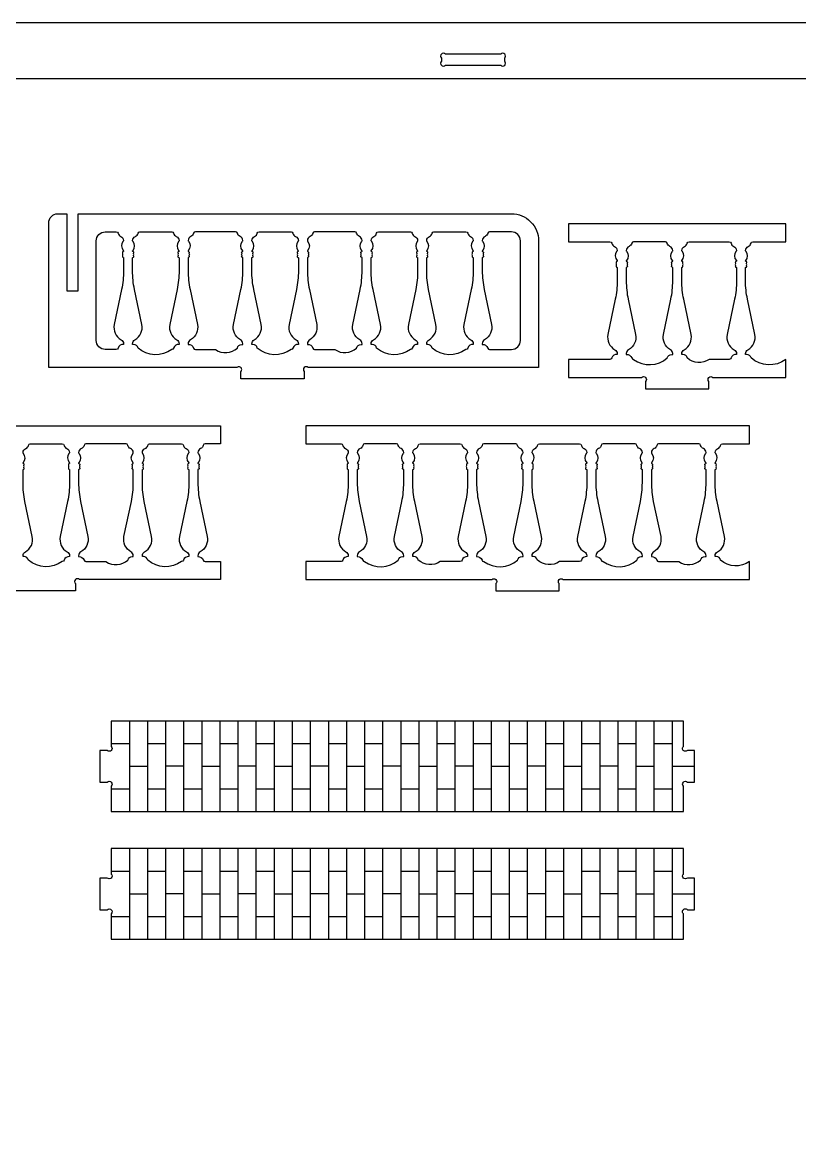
# Model space of a CAD drawing. Extents: x 7328 to 12839, y -521 to 2507.
# Drawn here: x 9163 to 9576, y 1160 to 1753 of the extents above; entities that cross this region are included whole.
import ezdxf

# ---------------------------------------------------------------- set-up
doc = ezdxf.new("R2010")
doc.units = 0
doc.header["$MEASUREMENT"] = 0
doc.layers.add('LAYER_1', color=18, linetype='CONTINUOUS')

msp = doc.modelspace()

# ---------------------------------------------------------------- linework, layer by layer
at = {"layer": 'LAYER_1'}
msp.add_lwpolyline([(8793.58, 1722.71), (8793.58, 1159.91), (8763.58, 1159.91), (8763.58, 1752.71), (10041.58, 1752.71), (10041.58, 1159.91), (10011.58, 1159.91), (10011.58, 1722.71)], close=True, dxfattribs=at)
for points in [[(9417.25, 1735.91), (9387.9, 1735.91, 1), (9385.78, 1733.79), (9385.78, 1732.03, 1), (9387.9, 1729.91), (9417.25, 1729.91, 1), (9419.38, 1732.03), (9419.38, 1733.79, 1)], [(9182.18, 1651.15), (9186.98, 1651.15), (9186.98, 1610.35), (9192.98, 1610.35), (9192.98, 1651.15), (9422.97, 1651.15, -0.414214), (9437.37, 1636.75), (9437.37, 1569.55), (9315.1, 1569.55, 1), (9312.98, 1567.43), (9312.98, 1563.55), (9279.38, 1563.55), (9279.38, 1567.43, 1), (9277.25, 1569.55), (9177.38, 1569.55), (9177.38, 1646.35, -0.414214)], [(9527.77, 1558.29), (9527.77, 1562.17, -1), (9529.89, 1564.29), (9568.66, 1564.29), (9568.66, 1573.89, -0.352171), (9550.1, 1574.64, 0.352171), (9547.76, 1576.53), (9547.2, 1576.53), (9547.2, 1576.93, -0.272519), (9548.44, 1579.03, 0.328849), (9552.14, 1587.12), (9548.22, 1605.78, -0.051698), (9547.2, 1615.63), (9547.2, 1622.5, -0.366837), (9547.4, 1622.74, 0.600564), (9547.7, 1623.62, -0.39765), (9547.7, 1623.95, 0.39765), (9547.7, 1624.67, -0.39765), (9547.7, 1625, 0.594353), (9547.41, 1625.88, -0.584261), (9547.28, 1626.27, 0.375636), (9547.32, 1631.36, -0.187098), (9547.2, 1631.69, -0.294683), (9548.68, 1633.83, 0.244569), (9550.1, 1635.53, -0.352171), (9551.04, 1636.29), (9568.66, 1636.29), (9568.66, 1645.89), (9453.29, 1645.89), (9453.29, 1636.29), (9475.26, 1636.29, -0.352171), (9476.2, 1635.53, 0.244569), (9477.62, 1633.83, -0.294683), (9479.09, 1631.69, -0.187098), (9478.98, 1631.36, 0.375636), (9479.02, 1626.27, -0.584261), (9478.88, 1625.88, 0.594353), (9478.6, 1625, -0.39765), (9478.6, 1624.67, 0.39765), (9478.6, 1623.95, -0.39765), (9478.6, 1623.62, 0.600564), (9478.89, 1622.74, -0.366837), (9479.09, 1622.5), (9479.09, 1615.63, -0.051698), (9478.07, 1605.78), (9474.16, 1587.12, 0.328849), (9477.86, 1579.03, -0.272519), (9479.09, 1576.93), (9479.09, 1576.53, 0.352171), (9476.2, 1574.64, -0.352171), (9475.26, 1573.89), (9453.29, 1573.89), (9453.29, 1564.29), (9492.05, 1564.29, -1), (9494.17, 1562.17), (9494.17, 1558.29)], [(9215.86, 1584.29, -0.272519), (9217.09, 1582.19), (9217.09, 1581.79, 0.352171), (9214.2, 1579.9, -0.352171), (9213.26, 1579.15), (9207.38, 1579.15, -0.414214), (9202.58, 1583.95), (9202.58, 1636.75, -0.414214), (9207.38, 1641.55), (9213.26, 1641.55, -0.352171), (9214.2, 1640.79, 0.244569), (9215.62, 1639.09, -0.294683), (9217.09, 1636.95, -0.187098), (9216.98, 1636.62, 0.375636), (9217.02, 1631.53, -0.584261), (9216.88, 1631.14, 0.594353), (9216.6, 1630.26, -0.39765), (9216.6, 1629.93, 0.39765), (9216.6, 1629.21, -0.39765), (9216.6, 1628.88, 0.600564), (9216.89, 1628, -0.366837), (9217.09, 1627.76), (9217.09, 1620.89, -0.051698), (9216.07, 1611.05), (9212.16, 1592.38, 0.328849)], [(9242.73, 1641.55, -0.352171), (9243.67, 1640.79, 0.244569), (9245.09, 1639.09, -0.294683), (9246.57, 1636.95, -0.187098), (9246.45, 1636.62, 0.375636), (9246.5, 1631.53, -0.584261), (9246.36, 1631.14, 0.594353), (9246.07, 1630.26, -0.39765), (9246.07, 1629.93, 0.39765), (9246.07, 1629.21, -0.39765), (9246.07, 1628.88, 0.600564), (9246.37, 1628, -0.366837), (9246.57, 1627.76), (9246.57, 1620.89, -0.051698), (9245.55, 1611.05), (9241.64, 1592.38, 0.328849), (9245.33, 1584.29, -0.272519), (9246.57, 1582.19), (9246.57, 1581.79, 0.352171), (9243.67, 1579.9, -0.352171), (9242.73, 1579.15, -0.352171), (9224.79, 1579.9, 0.352171), (9222.45, 1581.79), (9221.89, 1581.79), (9221.89, 1582.19, -0.272519), (9223.13, 1584.29, 0.328849), (9226.83, 1592.38), (9222.91, 1611.05, -0.051698), (9221.89, 1620.89), (9221.89, 1627.76, -0.366837), (9222.09, 1628, 0.600564), (9222.39, 1628.88, -0.39765), (9222.39, 1629.21, 0.39765), (9222.39, 1629.93, -0.39765), (9222.39, 1630.26, 0.594353), (9222.1, 1631.14, -0.584261), (9221.97, 1631.53, 0.375636), (9222.01, 1636.62, -0.187098), (9221.89, 1636.95, -0.294683), (9223.37, 1639.09, 0.244569), (9224.79, 1640.79, -0.352171), (9225.73, 1641.55)], [(9265.89, 1579.15, 0.352171), (9277.51, 1579.9, -0.352171), (9279.85, 1581.79), (9280.4, 1581.79), (9280.4, 1582.19, 0.272519), (9279.17, 1584.29, -0.328849), (9275.47, 1592.38), (9279.38, 1611.05, 0.051698), (9280.4, 1620.89), (9280.4, 1627.76, 0.366837), (9280.2, 1628, -0.600564), (9279.91, 1628.88, 0.39765), (9279.91, 1629.21, -0.39765), (9279.91, 1629.93, 0.39765), (9279.91, 1630.26, -0.594353), (9280.19, 1631.14, 0.584261), (9280.33, 1631.53, -0.375636), (9280.29, 1636.62, 0.187098), (9280.4, 1636.95, 0.294683), (9278.93, 1639.09, -0.244569), (9277.51, 1640.79, 0.352171), (9276.57, 1641.55), (9255.2, 1641.55, 0.352171), (9254.27, 1640.79, -0.244569), (9252.85, 1639.09, 0.294683), (9251.37, 1636.95, 0.187098), (9251.49, 1636.62, -0.375636), (9251.44, 1631.53, 0.584261), (9251.58, 1631.14, -0.594353), (9251.87, 1630.26, 0.39765), (9251.87, 1629.93, -0.39765), (9251.87, 1629.21, 0.39765), (9251.87, 1628.88, -0.600564), (9251.57, 1628, 0.366837), (9251.37, 1627.76), (9251.37, 1620.89, 0.051698), (9252.39, 1611.05), (9256.3, 1592.38, -0.328849), (9252.61, 1584.29, 0.272519), (9251.37, 1582.19), (9251.37, 1581.79, -0.352171), (9254.27, 1579.9, 0.352171), (9255.2, 1579.15)], [(9306.04, 1641.55, -0.352171), (9306.98, 1640.79, 0.244569), (9308.4, 1639.09, -0.294683), (9309.88, 1636.95, -0.187098), (9309.76, 1636.62, 0.375636), (9309.8, 1631.53, -0.584261), (9309.67, 1631.14, 0.594353), (9309.38, 1630.26, -0.39765), (9309.38, 1629.93, 0.39765), (9309.38, 1629.21, -0.39765), (9309.38, 1628.88, 0.600564), (9309.68, 1628, -0.366837), (9309.88, 1627.76), (9309.88, 1620.89, -0.051698), (9308.86, 1611.05), (9304.95, 1592.38, 0.328849), (9308.64, 1584.29, -0.272519), (9309.88, 1582.19), (9309.88, 1581.79, 0.352171), (9306.98, 1579.9, -0.352171), (9306.04, 1579.15, -0.352171), (9288.1, 1579.9, 0.352171), (9285.76, 1581.79), (9285.2, 1581.79), (9285.2, 1582.19, -0.272519), (9286.44, 1584.29, 0.328849), (9290.14, 1592.38), (9286.22, 1611.05, -0.051698), (9285.2, 1620.89), (9285.2, 1627.76, -0.366837), (9285.4, 1628, 0.600564), (9285.7, 1628.88, -0.39765), (9285.7, 1629.21, 0.39765), (9285.7, 1629.93, -0.39765), (9285.7, 1630.26, 0.594353), (9285.41, 1631.14, -0.584261), (9285.28, 1631.53, 0.375636), (9285.32, 1636.62, -0.187098), (9285.2, 1636.95, -0.294683), (9286.68, 1639.09, 0.244569), (9288.1, 1640.79, -0.352171), (9289.04, 1641.55)], [(9329.2, 1579.15, 0.352171), (9340.81, 1579.9, -0.352171), (9343.16, 1581.79), (9343.71, 1581.79), (9343.71, 1582.19, 0.272519), (9342.48, 1584.29, -0.328849), (9338.78, 1592.38), (9342.69, 1611.05, 0.051698), (9343.71, 1620.89), (9343.71, 1627.76, 0.366837), (9343.51, 1628, -0.600564), (9343.21, 1628.88, 0.39765), (9343.21, 1629.21, -0.39765), (9343.21, 1629.93, 0.39765), (9343.21, 1630.26, -0.594353), (9343.5, 1631.14, 0.584261), (9343.64, 1631.53, -0.375636), (9343.59, 1636.62, 0.187098), (9343.71, 1636.95, 0.294683), (9342.24, 1639.09, -0.244569), (9340.81, 1640.79, 0.352171), (9339.88, 1641.55), (9318.51, 1641.55, 0.352171), (9317.58, 1640.79, -0.244569), (9316.16, 1639.09, 0.294683), (9314.68, 1636.95, 0.187098), (9314.8, 1636.62, -0.375636), (9314.75, 1631.53, 0.584261), (9314.89, 1631.14, -0.594353), (9315.18, 1630.26, 0.39765), (9315.18, 1629.93, -0.39765), (9315.18, 1629.21, 0.39765), (9315.18, 1628.88, -0.600564), (9314.88, 1628, 0.366837), (9314.68, 1627.76), (9314.68, 1620.89, 0.051698), (9315.7, 1611.05), (9319.61, 1592.38, -0.328849), (9315.91, 1584.29, 0.272519), (9314.68, 1582.19), (9314.68, 1581.79, -0.352171), (9317.58, 1579.9, 0.352171), (9318.51, 1579.15)], [(9370.29, 1640.79, 0.244569), (9371.71, 1639.09, -0.294683), (9373.19, 1636.95, -0.187098), (9373.07, 1636.62, 0.375636), (9373.11, 1631.53, -0.584261), (9372.98, 1631.14, 0.594353), (9372.69, 1630.26, -0.39765), (9372.69, 1629.93, 0.39765), (9372.69, 1629.21, -0.39765), (9372.69, 1628.88, 0.600564), (9372.99, 1628, -0.366837), (9373.19, 1627.76), (9373.19, 1620.89, -0.051698), (9372.17, 1611.05), (9368.26, 1592.38, 0.328849), (9371.95, 1584.29, -0.272519), (9373.19, 1582.19), (9373.19, 1581.79, 0.352171), (9370.29, 1579.9, -0.352171), (9369.35, 1579.15, -0.352171), (9351.41, 1579.9, 0.352171), (9349.06, 1581.79), (9348.51, 1581.79), (9348.51, 1582.19, -0.272519), (9349.75, 1584.29, 0.328849), (9353.45, 1592.38), (9349.53, 1611.05, -0.051698), (9348.51, 1620.89), (9348.51, 1627.76, -0.366837), (9348.71, 1628, 0.600564), (9349.01, 1628.88, -0.39765), (9349.01, 1629.21, 0.39765), (9349.01, 1629.93, -0.39765), (9349.01, 1630.26, 0.594353), (9348.72, 1631.14, -0.584261), (9348.59, 1631.53, 0.375636), (9348.63, 1636.62, -0.187098), (9348.51, 1636.95, -0.294683), (9349.99, 1639.09, 0.244569), (9351.41, 1640.79, -0.352171), (9352.35, 1641.55), (9369.35, 1641.55, -0.352171)], [(9378.11, 1636.62, -0.187098), (9377.99, 1636.95, -0.294683), (9379.47, 1639.09, 0.244569), (9380.89, 1640.79, -0.352171), (9381.82, 1641.55), (9398.83, 1641.55, -0.352171), (9399.77, 1640.79, 0.244569), (9401.19, 1639.09, -0.294683), (9402.67, 1636.95, -0.187098), (9402.55, 1636.62, 0.375636), (9402.59, 1631.53, -0.584261), (9402.46, 1631.14, 0.594353), (9402.17, 1630.26, -0.39765), (9402.17, 1629.93, 0.39765), (9402.17, 1629.21, -0.39765), (9402.17, 1628.88, 0.600564), (9402.47, 1628, -0.366837), (9402.67, 1627.76), (9402.67, 1620.89, -0.051698), (9401.65, 1611.05), (9397.73, 1592.38, 0.328849), (9401.43, 1584.29, -0.272519), (9402.67, 1582.19), (9402.67, 1581.79, 0.352171), (9399.77, 1579.9, -0.352171), (9398.83, 1579.15, -0.352171), (9380.89, 1579.9, 0.352171), (9378.54, 1581.79), (9377.99, 1581.79), (9377.99, 1582.19, -0.272519), (9379.22, 1584.29, 0.328849), (9382.92, 1592.38), (9379.01, 1611.05, -0.051698), (9377.99, 1620.89), (9377.99, 1627.76, -0.366837), (9378.19, 1628, 0.600564), (9378.49, 1628.88, -0.39765), (9378.49, 1629.21, 0.39765), (9378.49, 1629.93, -0.39765), (9378.49, 1630.26, 0.594353), (9378.2, 1631.14, -0.584261), (9378.06, 1631.53, 0.375636)], [(9407.47, 1636.95, 0.187098), (9407.58, 1636.62, -0.375636), (9407.54, 1631.53, 0.584261), (9407.68, 1631.14, -0.594353), (9407.96, 1630.26, 0.39765), (9407.96, 1629.93, -0.39765), (9407.96, 1629.21, 0.39765), (9407.96, 1628.88, -0.600564), (9407.67, 1628, 0.366837), (9407.47, 1627.76), (9407.47, 1620.89, 0.051698), (9408.49, 1611.05), (9412.4, 1592.38, -0.328849), (9408.7, 1584.29, 0.272519), (9407.47, 1582.19), (9407.47, 1581.79, -0.352171), (9410.36, 1579.9, 0.352171), (9411.3, 1579.15), (9422.97, 1579.15, 0.414214), (9427.77, 1583.95), (9427.77, 1636.75, 0.414214), (9422.97, 1641.55), (9411.3, 1641.55, 0.352171), (9410.36, 1640.79, -0.244569), (9408.94, 1639.09, 0.294683)], [(9504.74, 1636.29), (9487.73, 1636.29, 0.352171), (9486.79, 1635.53, -0.244569), (9485.37, 1633.83, 0.294683), (9483.89, 1631.69, 0.187098), (9484.01, 1631.36, -0.375636), (9483.97, 1626.27, 0.584261), (9484.1, 1625.88, -0.594353), (9484.39, 1625, 0.39765), (9484.39, 1624.67, -0.39765), (9484.39, 1623.95, 0.39765), (9484.39, 1623.62, -0.600564), (9484.09, 1622.74, 0.366837), (9483.89, 1622.5), (9483.89, 1615.63, 0.051698), (9484.91, 1605.78), (9488.83, 1587.12, -0.328849), (9485.13, 1579.03, 0.272519), (9483.89, 1576.93), (9483.89, 1576.53, -0.352171), (9486.79, 1574.64, 0.352171), (9487.73, 1573.89, 0.352171), (9505.67, 1574.64, -0.352171), (9508.02, 1576.53), (9508.57, 1576.53), (9508.57, 1576.93, 0.272519), (9507.34, 1579.03, -0.328849), (9503.64, 1587.12), (9507.55, 1605.78, 0.051698), (9508.57, 1615.63), (9508.57, 1622.5, 0.366837), (9508.37, 1622.74, -0.600564), (9508.07, 1623.62, 0.39765), (9508.07, 1623.95, -0.39765), (9508.07, 1624.67, 0.39765), (9508.07, 1625, -0.594353), (9508.36, 1625.88, 0.584261), (9508.5, 1626.27, -0.375636), (9508.45, 1631.36, 0.187098), (9508.57, 1631.69, 0.294683), (9507.09, 1633.83, -0.244569), (9505.67, 1635.53, 0.352171)], [(9527.89, 1573.89, -0.352171), (9516.27, 1574.64, 0.352171), (9513.92, 1576.53), (9513.37, 1576.53), (9513.37, 1576.93, -0.272519), (9514.61, 1579.03, 0.328849), (9518.3, 1587.12), (9514.39, 1605.78, -0.051698), (9513.37, 1615.63), (9513.37, 1622.5, -0.366837), (9513.57, 1622.74, 0.600564), (9513.87, 1623.62, -0.39765), (9513.87, 1623.95, 0.39765), (9513.87, 1624.67, -0.39765), (9513.87, 1625, 0.594353), (9513.58, 1625.88, -0.584261), (9513.45, 1626.27, 0.375636), (9513.49, 1631.36, -0.187098), (9513.37, 1631.69, -0.294683), (9514.85, 1633.83, 0.244569), (9516.27, 1635.53, -0.352171), (9517.21, 1636.29), (9538.57, 1636.29, -0.352171), (9539.51, 1635.53, 0.244569), (9540.93, 1633.83, -0.294683), (9542.4, 1631.69, -0.187098), (9542.29, 1631.36, 0.375636), (9542.33, 1626.27, -0.584261), (9542.19, 1625.88, 0.594353), (9541.91, 1625, -0.39765), (9541.91, 1624.67, 0.39765), (9541.91, 1623.95, -0.39765), (9541.91, 1623.62, 0.600564), (9542.2, 1622.74, -0.366837), (9542.4, 1622.5), (9542.4, 1615.63, -0.051698), (9541.38, 1605.78), (9537.47, 1587.12, 0.328849), (9541.17, 1579.03, -0.272519), (9542.4, 1576.93), (9542.4, 1576.53, 0.352171), (9539.51, 1574.64, -0.352171), (9538.57, 1573.89)], [(9313.76, 1457.05), (9412.61, 1457.05, -1), (9414.73, 1454.93), (9414.73, 1451.05), (9448.33, 1451.05), (9448.33, 1454.93, -1), (9450.45, 1457.05), (9549.3, 1457.05), (9549.3, 1466.65, -0.352171), (9533.97, 1467.4, 0.352171), (9531.63, 1469.29), (9531.07, 1469.29), (9531.07, 1469.69, -0.272519), (9532.31, 1471.79, 0.328849), (9536.01, 1479.88), (9532.1, 1498.55, -0.051698), (9531.07, 1508.39), (9531.07, 1515.26, -0.366837), (9531.28, 1515.5, 0.600564), (9531.57, 1516.38, -0.39765), (9531.57, 1516.71, 0.39765), (9531.57, 1517.43, -0.39765), (9531.57, 1517.76, 0.594353), (9531.28, 1518.64, -0.584261), (9531.15, 1519.04, 0.375636), (9531.19, 1524.12, -0.187098), (9531.08, 1524.45, -0.294683), (9532.55, 1526.59, 0.244569), (9533.97, 1528.29, -0.352171), (9534.91, 1529.05), (9549.3, 1529.05), (9549.3, 1538.65), (9313.76, 1538.65), (9313.76, 1529.05), (9332.51, 1529.05, -0.352171), (9333.45, 1528.29, 0.244569), (9334.87, 1526.59, -0.294683), (9336.34, 1524.45, -0.187098), (9336.23, 1524.12, 0.375636), (9336.27, 1519.04, -0.584261), (9336.14, 1518.64, 0.594353), (9335.85, 1517.76, -0.39765), (9335.85, 1517.43, 0.39765), (9335.85, 1516.71, -0.39765), (9335.85, 1516.38, 0.600564), (9336.14, 1515.5, -0.366837), (9336.35, 1515.26), (9336.35, 1508.39, -0.051698), (9335.32, 1498.55), (9331.41, 1479.88, 0.328849), (9335.11, 1471.79, -0.272519), (9336.35, 1469.69), (9336.35, 1469.29, 0.352171), (9333.45, 1467.4, -0.352171), (9332.51, 1466.65), (9313.76, 1466.65)], [(9184.6, 1529.05, -0.352171), (9185.54, 1528.29, 0.244569), (9186.96, 1526.59, -0.294683), (9188.43, 1524.45, -0.187098), (9188.32, 1524.12, 0.375636), (9188.36, 1519.04, -0.584261), (9188.23, 1518.64, 0.594353), (9187.94, 1517.76, -0.39765), (9187.94, 1517.43, 0.39765), (9187.94, 1516.71, -0.39765), (9187.94, 1516.38, 0.600564), (9188.23, 1515.5, -0.366837), (9188.44, 1515.26), (9188.44, 1508.39, -0.051698), (9187.41, 1498.55), (9183.5, 1479.88, 0.328849), (9187.2, 1471.79, -0.272519), (9188.44, 1469.69), (9188.44, 1469.29, 0.352171), (9185.54, 1467.4, -0.352171), (9184.6, 1466.65, -0.352171), (9166.66, 1467.4, 0.352171), (9164.31, 1469.29), (9163.76, 1469.29), (9163.76, 1469.69, -0.272519), (9164.99, 1471.79, 0.328849), (9168.69, 1479.88), (9164.78, 1498.55, -0.051698), (9163.76, 1508.39), (9163.76, 1515.26, -0.366837), (9163.96, 1515.5, 0.600564), (9164.26, 1516.38, -0.39765), (9164.26, 1516.71, 0.39765), (9164.26, 1517.43, -0.39765), (9164.26, 1517.76, 0.594353), (9163.97, 1518.64, -0.584261), (9163.83, 1519.04, 0.375636), (9163.88, 1524.12, -0.187098), (9163.76, 1524.45, -0.294683), (9165.23, 1526.59, 0.244569), (9166.66, 1528.29, -0.352171), (9167.59, 1529.05)], [(9207.75, 1466.65, 0.352171), (9219.37, 1467.4, -0.352171), (9221.72, 1469.29), (9222.27, 1469.29), (9222.27, 1469.69, 0.272519), (9221.03, 1471.79, -0.328849), (9217.33, 1479.88), (9221.25, 1498.55, 0.051698), (9222.27, 1508.39), (9222.27, 1515.26, 0.366837), (9222.07, 1515.5, -0.600564), (9221.77, 1516.38, 0.39765), (9221.77, 1516.71, -0.39765), (9221.77, 1517.43, 0.39765), (9221.77, 1517.76, -0.594353), (9222.06, 1518.64, 0.584261), (9222.19, 1519.04, -0.375636), (9222.15, 1524.12, 0.187098), (9222.27, 1524.45, 0.294683), (9220.79, 1526.59, -0.244569), (9219.37, 1528.29, 0.352171), (9218.43, 1529.05), (9197.07, 1529.05, 0.352171), (9196.13, 1528.29, -0.244569), (9194.71, 1526.59, 0.294683), (9193.24, 1524.45, 0.187098), (9193.35, 1524.12, -0.375636), (9193.31, 1519.04, 0.584261), (9193.45, 1518.64, -0.594353), (9193.73, 1517.76, 0.39765), (9193.73, 1517.43, -0.39765), (9193.73, 1516.71, 0.39765), (9193.73, 1516.38, -0.600564), (9193.44, 1515.5, 0.366837), (9193.24, 1515.26), (9193.24, 1508.39, 0.051698), (9194.26, 1498.55), (9198.17, 1479.88, -0.328849), (9194.47, 1471.79, 0.272519), (9193.24, 1469.69), (9193.24, 1469.29, -0.352171), (9196.13, 1467.4, 0.352171), (9197.07, 1466.65)], [(9247.91, 1529.05, -0.352171), (9248.85, 1528.29, 0.244569), (9250.27, 1526.59, -0.294683), (9251.74, 1524.45, -0.187098), (9251.63, 1524.12, 0.375636), (9251.67, 1519.04, -0.584261), (9251.53, 1518.64, 0.594353), (9251.25, 1517.76, -0.39765), (9251.25, 1517.43, 0.39765), (9251.25, 1516.71, -0.39765), (9251.25, 1516.38, 0.600564), (9251.54, 1515.5, -0.366837), (9251.75, 1515.26), (9251.75, 1508.39, -0.051698), (9250.72, 1498.55), (9246.81, 1479.88, 0.328849), (9250.51, 1471.79, -0.272519), (9251.75, 1469.69), (9251.75, 1469.29, 0.352171), (9248.85, 1467.4, -0.352171), (9247.91, 1466.65, -0.352171), (9229.97, 1467.4, 0.352171), (9227.62, 1469.29), (9227.07, 1469.29), (9227.07, 1469.69, -0.272519), (9228.3, 1471.79, 0.328849), (9232, 1479.88), (9228.09, 1498.55, -0.051698), (9227.07, 1508.39), (9227.07, 1515.26, -0.366837), (9227.27, 1515.5, 0.600564), (9227.57, 1516.38, -0.39765), (9227.57, 1516.71, 0.39765), (9227.57, 1517.43, -0.39765), (9227.57, 1517.76, 0.594353), (9227.28, 1518.64, -0.584261), (9227.14, 1519.04, 0.375636), (9227.18, 1524.12, -0.187098), (9227.07, 1524.45, -0.294683), (9228.54, 1526.59, 0.244569), (9229.97, 1528.29, -0.352171), (9230.9, 1529.05)], [(9361.99, 1529.05), (9344.98, 1529.05, 0.352171), (9344.04, 1528.29, -0.244569), (9342.62, 1526.59, 0.294683), (9341.15, 1524.45, 0.187098), (9341.26, 1524.12, -0.375636), (9341.22, 1519.04, 0.584261), (9341.36, 1518.64, -0.594353), (9341.64, 1517.76, 0.39765), (9341.64, 1517.43, -0.39765), (9341.64, 1516.71, 0.39765), (9341.64, 1516.38, -0.600564), (9341.35, 1515.5, 0.366837), (9341.15, 1515.26), (9341.15, 1508.39, 0.051698), (9342.17, 1498.55), (9346.08, 1479.88, -0.328849), (9342.38, 1471.79, 0.272519), (9341.15, 1469.69), (9341.15, 1469.29, -0.352171), (9344.04, 1467.4, 0.352171), (9344.98, 1466.65, 0.352171), (9362.93, 1467.4, -0.352171), (9365.27, 1469.29), (9365.82, 1469.29), (9365.82, 1469.69, 0.272519), (9364.59, 1471.79, -0.328849), (9360.89, 1479.88), (9364.8, 1498.55, 0.051698), (9365.82, 1508.39), (9365.82, 1515.26, 0.366837), (9365.62, 1515.5, -0.600564), (9365.33, 1516.38, 0.39765), (9365.33, 1516.71, -0.39765), (9365.33, 1517.43, 0.39765), (9365.33, 1517.76, -0.594353), (9365.61, 1518.64, 0.584261), (9365.75, 1519.04, -0.375636), (9365.71, 1524.12, 0.187098), (9365.82, 1524.45, 0.294683), (9364.35, 1526.59, -0.244569), (9362.93, 1528.29, 0.352171)], [(9385.14, 1466.65, -0.352171), (9373.52, 1467.4, 0.352171), (9371.18, 1469.29), (9370.62, 1469.29), (9370.62, 1469.69, -0.272519), (9371.86, 1471.79, 0.328849), (9375.56, 1479.88), (9371.64, 1498.55, -0.051698), (9370.62, 1508.39), (9370.62, 1515.26, -0.366837), (9370.82, 1515.5, 0.600564), (9371.12, 1516.38, -0.39765), (9371.12, 1516.71, 0.39765), (9371.12, 1517.43, -0.39765), (9371.12, 1517.76, 0.594353), (9370.83, 1518.64, -0.584261), (9370.7, 1519.04, 0.375636), (9370.74, 1524.12, -0.187098), (9370.62, 1524.45, -0.294683), (9372.1, 1526.59, 0.244569), (9373.52, 1528.29, -0.352171), (9374.46, 1529.05), (9395.82, 1529.05, -0.352171), (9396.76, 1528.29, 0.244569), (9398.18, 1526.59, -0.294683), (9399.65, 1524.45, -0.187098), (9399.54, 1524.12, 0.375636), (9399.58, 1519.04, -0.584261), (9399.45, 1518.64, 0.594353), (9399.16, 1517.76, -0.39765), (9399.16, 1517.43, 0.39765), (9399.16, 1516.71, -0.39765), (9399.16, 1516.38, 0.600564), (9399.45, 1515.5, -0.366837), (9399.66, 1515.26), (9399.66, 1508.39, -0.051698), (9398.63, 1498.55), (9394.72, 1479.88, 0.328849), (9398.42, 1471.79, -0.272519), (9399.66, 1469.69), (9399.66, 1469.29, 0.352171), (9396.76, 1467.4, -0.352171), (9395.82, 1466.65)], [(9425.3, 1529.05), (9408.29, 1529.05, 0.352171), (9407.35, 1528.29, -0.244569), (9405.93, 1526.59, 0.294683), (9404.46, 1524.45, 0.187098), (9404.57, 1524.12, -0.375636), (9404.53, 1519.04, 0.584261), (9404.67, 1518.64, -0.594353), (9404.95, 1517.76, 0.39765), (9404.95, 1517.43, -0.39765), (9404.95, 1516.71, 0.39765), (9404.95, 1516.38, -0.600564), (9404.66, 1515.5, 0.366837), (9404.46, 1515.26), (9404.46, 1508.39, 0.051698), (9405.48, 1498.55), (9409.39, 1479.88, -0.328849), (9405.69, 1471.79, 0.272519), (9404.46, 1469.69), (9404.46, 1469.29, -0.352171), (9407.35, 1467.4, 0.352171), (9408.29, 1466.65, 0.352171), (9426.24, 1467.4, -0.352171), (9428.58, 1469.29), (9429.13, 1469.29), (9429.13, 1469.69, 0.272519), (9427.9, 1471.79, -0.328849), (9424.2, 1479.88), (9428.11, 1498.55, 0.051698), (9429.13, 1508.39), (9429.13, 1515.26, 0.366837), (9428.93, 1515.5, -0.600564), (9428.64, 1516.38, 0.39765), (9428.64, 1516.71, -0.39765), (9428.64, 1517.43, 0.39765), (9428.64, 1517.76, -0.594353), (9428.92, 1518.64, 0.584261), (9429.06, 1519.04, -0.375636), (9429.02, 1524.12, 0.187098), (9429.13, 1524.45, 0.294683), (9427.66, 1526.59, -0.244569), (9426.24, 1528.29, 0.352171)], [(9448.45, 1466.65, -0.352171), (9436.83, 1467.4, 0.352171), (9434.49, 1469.29), (9433.93, 1469.29), (9433.93, 1469.69, -0.272519), (9435.17, 1471.79, 0.328849), (9438.87, 1479.88), (9434.95, 1498.55, -0.051698), (9433.93, 1508.39), (9433.93, 1515.26, -0.366837), (9434.13, 1515.5, 0.600564), (9434.43, 1516.38, -0.39765), (9434.43, 1516.71, 0.39765), (9434.43, 1517.43, -0.39765), (9434.43, 1517.76, 0.594353), (9434.14, 1518.64, -0.584261), (9434.01, 1519.04, 0.375636), (9434.05, 1524.12, -0.187098), (9433.93, 1524.45, -0.294683), (9435.41, 1526.59, 0.244569), (9436.83, 1528.29, -0.352171), (9437.77, 1529.05), (9459.13, 1529.05, -0.352171), (9460.07, 1528.29, 0.244569), (9461.49, 1526.59, -0.294683), (9462.96, 1524.45, -0.187098), (9462.85, 1524.12, 0.375636), (9462.89, 1519.04, -0.584261), (9462.75, 1518.64, 0.594353), (9462.47, 1517.76, -0.39765), (9462.47, 1517.43, 0.39765), (9462.47, 1516.71, -0.39765), (9462.47, 1516.38, 0.600564), (9462.76, 1515.5, -0.366837), (9462.96, 1515.26), (9462.96, 1508.39, -0.051698), (9461.94, 1498.55), (9458.03, 1479.88, 0.328849), (9461.73, 1471.79, -0.272519), (9462.96, 1469.69), (9462.96, 1469.29, 0.352171), (9460.07, 1467.4, -0.352171), (9459.13, 1466.65)], [(9488.61, 1529.05), (9471.6, 1529.05, 0.352171), (9470.66, 1528.29, -0.244569), (9469.24, 1526.59, 0.294683), (9467.77, 1524.45, 0.187098), (9467.88, 1524.12, -0.375636), (9467.84, 1519.04, 0.584261), (9467.98, 1518.64, -0.594353), (9468.26, 1517.76, 0.39765), (9468.26, 1517.43, -0.39765), (9468.26, 1516.71, 0.39765), (9468.26, 1516.38, -0.600564), (9467.97, 1515.5, 0.366837), (9467.76, 1515.26), (9467.76, 1508.39, 0.051698), (9468.79, 1498.55), (9472.7, 1479.88, -0.328849), (9469, 1471.79, 0.272519), (9467.76, 1469.69), (9467.76, 1469.29, -0.352171), (9470.66, 1467.4, 0.352171), (9471.6, 1466.65, 0.352171), (9489.55, 1467.4, -0.352171), (9491.89, 1469.29), (9492.44, 1469.29), (9492.44, 1469.69, 0.272519), (9491.21, 1471.79, -0.328849), (9487.51, 1479.88), (9491.42, 1498.55, 0.051698), (9492.44, 1508.39), (9492.44, 1515.26, 0.366837), (9492.24, 1515.5, -0.600564), (9491.95, 1516.38, 0.39765), (9491.95, 1516.71, -0.39765), (9491.95, 1517.43, 0.39765), (9491.95, 1517.76, -0.594353), (9492.23, 1518.64, 0.584261), (9492.37, 1519.04, -0.375636), (9492.33, 1524.12, 0.187098), (9492.44, 1524.45, 0.294683), (9490.97, 1526.59, -0.244569), (9489.55, 1528.29, 0.352171)], [(9511.76, 1466.65, 0.352171), (9523.38, 1467.4, -0.352171), (9525.72, 1469.29), (9526.27, 1469.29), (9526.27, 1469.69, 0.272519), (9525.04, 1471.79, -0.328849), (9521.34, 1479.88), (9525.25, 1498.55, 0.051698), (9526.27, 1508.39), (9526.27, 1515.26, 0.366837), (9526.07, 1515.5, -0.600564), (9525.78, 1516.38, 0.39765), (9525.78, 1516.71, -0.39765), (9525.78, 1517.43, 0.39765), (9525.78, 1517.76, -0.594353), (9526.06, 1518.64, 0.584261), (9526.2, 1519.04, -0.375636), (9526.16, 1524.12, 0.187098), (9526.27, 1524.45, 0.294683), (9524.8, 1526.59, -0.244569), (9523.38, 1528.29, 0.352171), (9522.44, 1529.05), (9501.08, 1529.05, 0.352171), (9500.14, 1528.29, -0.244569), (9498.72, 1526.59, 0.294683), (9497.24, 1524.45, 0.187098), (9497.36, 1524.12, -0.375636), (9497.32, 1519.04, 0.584261), (9497.45, 1518.64, -0.594353), (9497.74, 1517.76, 0.39765), (9497.74, 1517.43, -0.39765), (9497.74, 1516.71, 0.39765), (9497.74, 1516.38, -0.600564), (9497.44, 1515.5, 0.366837), (9497.24, 1515.26), (9497.24, 1508.39, 0.051698), (9498.26, 1498.55), (9502.18, 1479.88, -0.328849), (9498.48, 1471.79, 0.272519), (9497.24, 1469.69), (9497.24, 1469.29, -0.352171), (9500.14, 1467.4, 0.352171), (9501.08, 1466.65)], [(9520.19, 1366.41), (9516.31, 1366.41, -1), (9514.19, 1368.54), (9514.19, 1382.01), (9210.59, 1382.01), (9210.59, 1368.54, -1), (9208.47, 1366.41), (9204.59, 1366.41), (9204.59, 1349.61), (9208.47, 1349.61, -1), (9210.59, 1347.49), (9210.59, 1334.01), (9514.19, 1334.01), (9514.19, 1347.49, -1), (9516.31, 1349.61), (9520.19, 1349.61)], [(9520.19, 1298.72), (9516.31, 1298.72, -1), (9514.19, 1300.84), (9514.19, 1314.32), (9210.59, 1314.32), (9210.59, 1300.84, -1), (9208.47, 1298.72), (9204.59, 1298.72), (9204.59, 1281.92), (9208.47, 1281.92, -1), (9210.59, 1279.8), (9210.59, 1266.32), (9514.19, 1266.32), (9514.19, 1279.8, -1), (9516.31, 1281.92), (9520.19, 1281.92)]]:
    msp.add_lwpolyline(points, format="xyb", close=True, dxfattribs=at)
msp.add_lwpolyline([(9080.96, 1538.65), (9268.5, 1538.65), (9268.5, 1529.05), (9260.38, 1529.05, 0.352171), (9259.44, 1528.29, -0.244569), (9258.02, 1526.59, 0.294683), (9256.55, 1524.45, 0.187098), (9256.66, 1524.12, -0.375636), (9256.62, 1519.04, 0.584261), (9256.76, 1518.64, -0.594353), (9257.04, 1517.76, 0.39765), (9257.04, 1517.43, -0.39765), (9257.04, 1516.71, 0.39765), (9257.04, 1516.38, -0.600564), (9256.75, 1515.5, 0.366837), (9256.55, 1515.26), (9256.55, 1508.39, 0.051698), (9257.57, 1498.55), (9261.48, 1479.88, -0.328849), (9257.78, 1471.79, 0.272519), (9256.55, 1469.69), (9256.55, 1469.29, -0.352171), (9259.44, 1467.4, 0.352171), (9260.38, 1466.65), (9268.5, 1466.65), (9268.5, 1457.05), (9193.65, 1457.05, 1), (9191.53, 1454.93), (9191.53, 1451.05), (9157.93, 1451.05)], format="xyb", dxfattribs=at)
for points in [[(9220.19, 1382.01), (9220.19, 1334.01)], [(9229.79, 1382.01), (9229.79, 1334.01)], [(9239.39, 1382.01), (9239.39, 1334.01)], [(9248.99, 1382.01), (9248.99, 1334.01)], [(9258.59, 1382.01), (9258.59, 1334.01)], [(9268.19, 1382.01), (9268.19, 1334.01)], [(9277.79, 1382.01), (9277.79, 1334.01)], [(9287.39, 1382.01), (9287.39, 1334.01)], [(9296.99, 1382.01), (9296.99, 1334.01)], [(9306.59, 1382.01), (9306.59, 1334.01)], [(9316.19, 1382.01), (9316.19, 1334.01)], [(9325.79, 1382.01), (9325.79, 1334.01)], [(9335.39, 1382.01), (9335.39, 1334.01)], [(9344.99, 1382.01), (9344.99, 1334.01)], [(9354.59, 1382.01), (9354.59, 1334.01)], [(9364.19, 1382.01), (9364.19, 1334.01)], [(9373.79, 1382.01), (9373.79, 1334.01)], [(9383.39, 1382.01), (9383.39, 1334.01)], [(9392.99, 1382.01), (9392.99, 1334.01)], [(9402.59, 1382.01), (9402.59, 1334.01)], [(9412.19, 1382.01), (9412.19, 1334.01)], [(9421.79, 1382.01), (9421.79, 1334.01)], [(9431.39, 1382.01), (9431.39, 1334.01)], [(9440.99, 1382.01), (9440.99, 1334.01)], [(9450.59, 1382.01), (9450.59, 1334.01)], [(9460.19, 1382.01), (9460.19, 1334.01)], [(9469.79, 1382.01), (9469.79, 1334.01)], [(9479.39, 1382.01), (9479.39, 1334.01)], [(9488.99, 1382.01), (9488.99, 1334.01)], [(9498.59, 1382.01), (9498.59, 1334.01)], [(9508.19, 1382.01), (9508.19, 1334.01)], [(9210.59, 1370.01), (9220.19, 1370.01)], [(9229.79, 1370.01), (9239.39, 1370.01)], [(9248.99, 1370.01), (9258.59, 1370.01)], [(9268.19, 1370.01), (9277.79, 1370.01)], [(9287.39, 1370.01), (9296.99, 1370.01)], [(9306.59, 1370.01), (9316.19, 1370.01)], [(9325.79, 1370.01), (9335.39, 1370.01)], [(9344.99, 1370.01), (9354.59, 1370.01)], [(9364.19, 1370.01), (9373.79, 1370.01)], [(9383.39, 1370.01), (9392.99, 1370.01)], [(9402.59, 1370.01), (9412.19, 1370.01)], [(9421.79, 1370.01), (9431.39, 1370.01)], [(9440.99, 1370.01), (9450.59, 1370.01)], [(9460.19, 1370.01), (9469.79, 1370.01)], [(9479.39, 1370.01), (9488.99, 1370.01)], [(9498.59, 1370.01), (9508.19, 1370.01)], [(9220.19, 1358.01), (9229.79, 1358.01)], [(9248.99, 1358.01), (9239.39, 1358.01)], [(9258.59, 1358.01), (9268.19, 1358.01)], [(9287.39, 1358.01), (9277.79, 1358.01)], [(9296.99, 1358.01), (9306.59, 1358.01)], [(9325.79, 1358.01), (9316.19, 1358.01)], [(9335.39, 1358.01), (9344.99, 1358.01)], [(9364.19, 1358.01), (9354.59, 1358.01)], [(9373.79, 1358.01), (9383.39, 1358.01)], [(9402.59, 1358.01), (9392.99, 1358.01)], [(9412.19, 1358.01), (9421.79, 1358.01)], [(9440.99, 1358.01), (9431.39, 1358.01)], [(9450.59, 1358.01), (9460.19, 1358.01)], [(9479.39, 1358.01), (9469.79, 1358.01)], [(9488.99, 1358.01), (9498.59, 1358.01)], [(9508.19, 1358.01), (9520.19, 1358.01)], [(9210.59, 1346.01), (9220.19, 1346.01)], [(9229.79, 1346.01), (9239.39, 1346.01)], [(9248.99, 1346.01), (9258.59, 1346.01)], [(9268.19, 1346.01), (9277.79, 1346.01)], [(9287.39, 1346.01), (9296.99, 1346.01)], [(9306.59, 1346.01), (9316.19, 1346.01)], [(9325.79, 1346.01), (9335.39, 1346.01)], [(9344.99, 1346.01), (9354.59, 1346.01)], [(9364.19, 1346.01), (9373.79, 1346.01)], [(9383.39, 1346.01), (9392.99, 1346.01)], [(9402.59, 1346.01), (9412.19, 1346.01)], [(9421.79, 1346.01), (9431.39, 1346.01)], [(9440.99, 1346.01), (9450.59, 1346.01)], [(9460.19, 1346.01), (9469.79, 1346.01)], [(9479.39, 1346.01), (9488.99, 1346.01)], [(9498.59, 1346.01), (9508.19, 1346.01)], [(9220.19, 1314.32), (9220.19, 1266.32)], [(9229.79, 1314.32), (9229.79, 1266.32)], [(9239.39, 1314.32), (9239.39, 1266.32)], [(9248.99, 1314.32), (9248.99, 1266.32)], [(9258.59, 1314.32), (9258.59, 1266.32)], [(9268.19, 1314.32), (9268.19, 1266.32)], [(9277.79, 1314.32), (9277.79, 1266.32)], [(9287.39, 1314.32), (9287.39, 1266.32)], [(9296.99, 1314.32), (9296.99, 1266.32)], [(9306.59, 1314.32), (9306.59, 1266.32)], [(9316.19, 1314.32), (9316.19, 1266.32)], [(9325.79, 1314.32), (9325.79, 1266.32)], [(9335.39, 1314.32), (9335.39, 1266.32)], [(9344.99, 1314.32), (9344.99, 1266.32)], [(9354.59, 1314.32), (9354.59, 1266.32)], [(9364.19, 1314.32), (9364.19, 1266.32)], [(9373.79, 1314.32), (9373.79, 1266.32)], [(9383.39, 1314.32), (9383.39, 1266.32)], [(9392.99, 1314.32), (9392.99, 1266.32)], [(9402.59, 1314.32), (9402.59, 1266.32)], [(9412.19, 1314.32), (9412.19, 1266.32)], [(9421.79, 1314.32), (9421.79, 1266.32)], [(9431.39, 1314.32), (9431.39, 1266.32)], [(9440.99, 1314.32), (9440.99, 1266.32)], [(9450.59, 1314.32), (9450.59, 1266.32)], [(9460.19, 1314.32), (9460.19, 1266.32)], [(9469.79, 1314.32), (9469.79, 1266.32)], [(9479.39, 1314.32), (9479.39, 1266.32)], [(9488.99, 1314.32), (9488.99, 1266.32)], [(9498.59, 1314.32), (9498.59, 1266.32)], [(9508.19, 1314.32), (9508.19, 1266.32)], [(9210.59, 1302.32), (9220.19, 1302.32)], [(9229.79, 1302.32), (9239.39, 1302.32)], [(9248.99, 1302.32), (9258.59, 1302.32)], [(9268.19, 1302.32), (9277.79, 1302.32)], [(9287.39, 1302.32), (9296.99, 1302.32)], [(9306.59, 1302.32), (9316.19, 1302.32)], [(9325.79, 1302.32), (9335.39, 1302.32)], [(9344.99, 1302.32), (9354.59, 1302.32)], [(9364.19, 1302.32), (9373.79, 1302.32)], [(9383.39, 1302.32), (9392.99, 1302.32)], [(9402.59, 1302.32), (9412.19, 1302.32)], [(9421.79, 1302.32), (9431.39, 1302.32)], [(9440.99, 1302.32), (9450.59, 1302.32)], [(9460.19, 1302.32), (9469.79, 1302.32)], [(9479.39, 1302.32), (9488.99, 1302.32)], [(9498.59, 1302.32), (9508.19, 1302.32)], [(9220.19, 1290.32), (9229.79, 1290.32)], [(9248.99, 1290.32), (9239.39, 1290.32)], [(9258.59, 1290.32), (9268.19, 1290.32)], [(9287.39, 1290.32), (9277.79, 1290.32)], [(9296.99, 1290.32), (9306.59, 1290.32)], [(9325.79, 1290.32), (9316.19, 1290.32)], [(9335.39, 1290.32), (9344.99, 1290.32)], [(9364.19, 1290.32), (9354.59, 1290.32)], [(9373.79, 1290.32), (9383.39, 1290.32)], [(9402.59, 1290.32), (9392.99, 1290.32)], [(9412.19, 1290.32), (9421.79, 1290.32)], [(9440.99, 1290.32), (9431.39, 1290.32)], [(9450.59, 1290.32), (9460.19, 1290.32)], [(9479.39, 1290.32), (9469.79, 1290.32)], [(9488.99, 1290.32), (9498.59, 1290.32)], [(9508.19, 1290.32), (9520.19, 1290.32)], [(9210.59, 1278.32), (9220.19, 1278.32)], [(9229.79, 1278.32), (9239.39, 1278.32)], [(9248.99, 1278.32), (9258.59, 1278.32)], [(9268.19, 1278.32), (9277.79, 1278.32)], [(9287.39, 1278.32), (9296.99, 1278.32)], [(9306.59, 1278.32), (9316.19, 1278.32)], [(9325.79, 1278.32), (9335.39, 1278.32)], [(9344.99, 1278.32), (9354.59, 1278.32)], [(9364.19, 1278.32), (9373.79, 1278.32)], [(9383.39, 1278.32), (9392.99, 1278.32)], [(9402.59, 1278.32), (9412.19, 1278.32)], [(9421.79, 1278.32), (9431.39, 1278.32)], [(9440.99, 1278.32), (9450.59, 1278.32)], [(9460.19, 1278.32), (9469.79, 1278.32)], [(9479.39, 1278.32), (9488.99, 1278.32)], [(9498.59, 1278.32), (9508.19, 1278.32)]]:
    msp.add_lwpolyline(points, dxfattribs=at)

doc.saveas('drawing.dxf')
